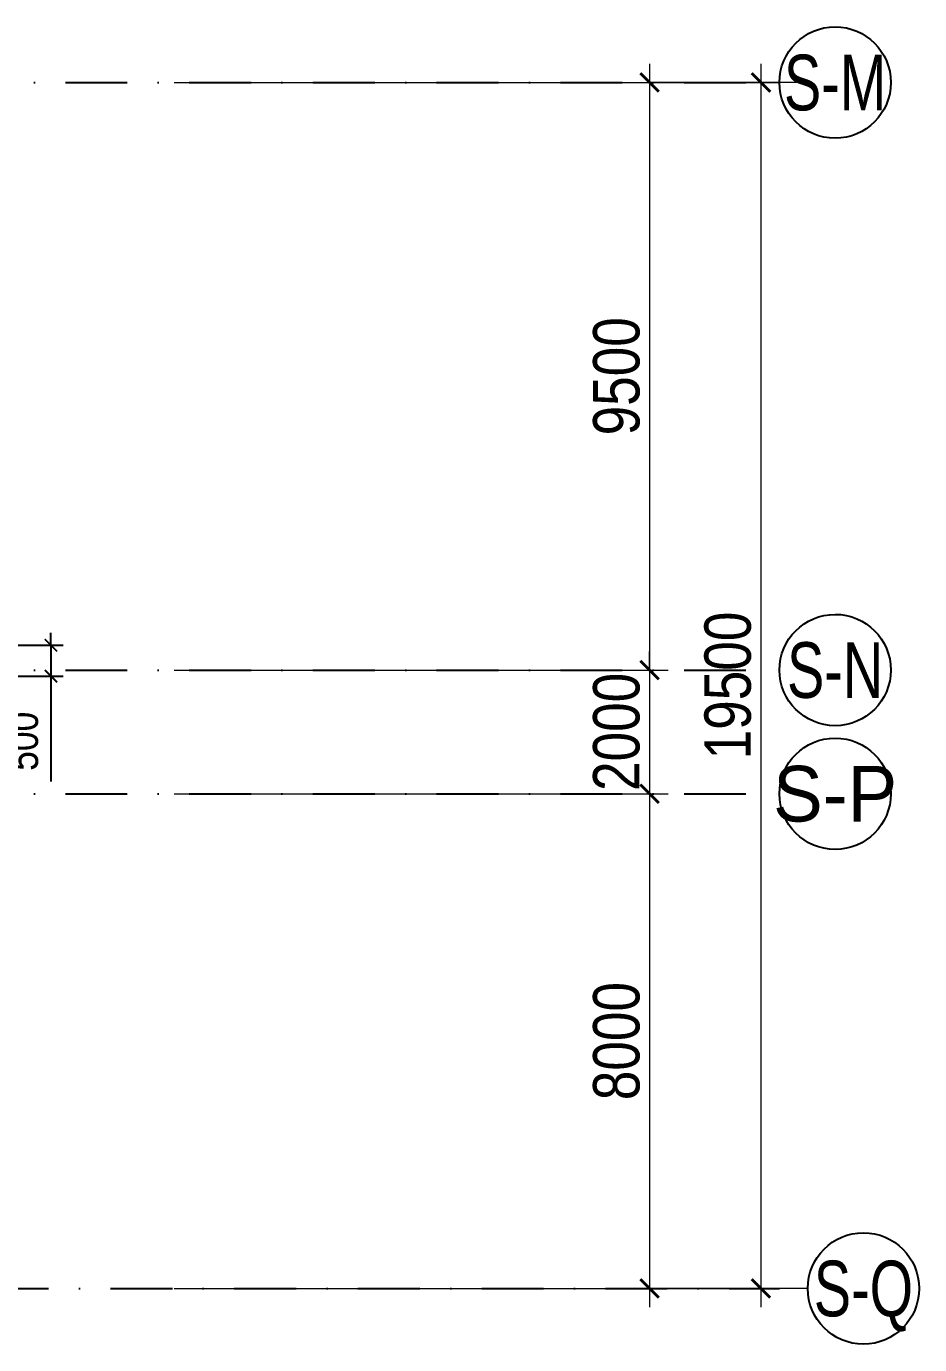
# Model space of a CAD drawing. Header units: millimetres. Extents: x 13965 to 1327256, y -72704 to 46237.
# Drawn here: x 544005 to 558444, y -32972 to -11656 of the extents above; entities that cross this region are included whole.
import ezdxf
from ezdxf.enums import TextEntityAlignment as Align

# ---------------------------------------------------------------- set-up
doc = ezdxf.new("R2010")
doc.units = ezdxf.units.MM
doc.header["$MEASUREMENT"] = 0
doc.linetypes.add('DASHDOT', pattern=[1, 0.5, -0.25, 0, -0.25])
for name, color, linetype in [('AUDIT_I_220807103235-17', 50, 'Continuous'), ('KC2-DIM', 251, 'Continuous'), ('KT-Dim', 8, 'Continuous'), ('KT-Luoi truc South Tower', 8, 'DASHDOT'), ('Xref_ST_MBDV Cot vach 30.7.2022|Xref_ST_MBDV Cot vach 30.7.2022|Xref_ST_MBDV Cot vach 30.7.2022|Xref_ST_MBDV Cot vach 30.7.2022|A-GRID-SYM', 50, 'Continuous')]:
    doc.layers.add(name, color=color, linetype=linetype)
doc.layers.add('KT-Kich thuoc', color=159, linetype='Continuous', lineweight=18)
doc.styles.add('Arial Narrow', font='ARIALN.TTF')
doc.styles.add('HBA-Text', font='GOTHIC.TTF')
doc.dimstyles.new('ccu12-200', dxfattribs={"dimscale": 200, "dimtxt": 2.5, "dimasz": 1, "dimexe": 1, "dimexo": 2, "dimgap": 1, "dimtad": 1, "dimdec": 0, "dimdsep": 46, "dimtxsty": 'Arial Narrow', "dimblk": 'ARCHTICK', "dimcen": -1, "dimdle": 1, "dimclrd": 256, "dimclre": 256, "dimclrt": 3, "dimadec": 0, "dimazin": 2, "dimtfac": 0.1, "dimtdec": 0, "dimtmove": 0, "dimatfit": 1, "dimldrblk": 'ARCHTICK', "dimfxl": 1, "dimtvp": 0.833333, "dimtolj": 1, "dimtzin": 12, "dimarcsym": 0})
doc.dimstyles.new('CCU_1-300', dxfattribs={"dimscale": 300, "dimtxt": 2.5, "dimasz": 1, "dimexe": 1, "dimexo": 2, "dimgap": 0.5, "dimtad": 1, "dimdec": 0, "dimdsep": 46, "dimtxsty": 'Arial Narrow', "dimblk": 'ARCHTICK', "dimcen": -1, "dimdle": 1, "dimclrd": 256, "dimclre": 256, "dimclrt": 3, "dimadec": 0, "dimazin": 2, "dimtfac": 0.1, "dimtdec": 0, "dimtix": 1, "dimtmove": 2, "dimatfit": 1, "dimfxl": 1, "dimtvp": 0.833333, "dimtolj": 1, "dimtzin": 12, "dimarcsym": 0})

# ---------------------------------------------------------------- blocks, each defined once
blk = doc.blocks.new('_ArchTick')
at = {"color": 0, "const_width": 0.15}
blk.add_lwpolyline([(-0.5, -0.5), (0.5, 0.5)], dxfattribs=at)
blk = doc.blocks.new('*D1048')
at = {"layer": 'Defpoints', "color": 0, "transparency": 16777216}
for p in [(-265, 27070), (-265, 7570), (9819, 7570)]:
    blk.add_point(p, dxfattribs=at)
at = {"layer": 'KT-Kich thuoc', "lineweight": -2, "transparency": 16777216}
for p, q in [((9819, 27370), (9819, 7270)), ((335, 27070), (10119, 27070)), ((335, 7570), (10119, 7570))]:
    blk.add_line(p, q, dxfattribs=at)
at = {"layer": 'KT-Kich thuoc', "lineweight": -2, "transparency": 16777216, "xscale": 300, "yscale": 300, "zscale": 300}
for p, rotation in [((9819, 27070), 90), ((9819, 7570), 270)]:
    blk.add_blockref('_ArchTick', p, dxfattribs=dict(at, rotation=rotation))
at = {"layer": 'KT-Kich thuoc', "color": 3, "transparency": 16777216, "insert": (9286, 17320), "char_height": 750, "attachment_point": 5, "rotation": 90, "style": 'Arial Narrow'}
blk.add_mtext('\\A1;19500', dxfattribs=at)
blk = doc.blocks.new('*D1080')
at = {"layer": 'Defpoints', "color": 0, "transparency": 16777216}
for p in [(-265, 15570), (-265, 7570), (8019, 7570)]:
    blk.add_point(p, dxfattribs=at)
at = {"layer": 'KT-Kich thuoc', "lineweight": -2, "transparency": 16777216}
for p, q in [((8019, 15870), (8019, 7270)), ((335, 15570), (8319, 15570)), ((335, 7570), (8319, 7570))]:
    blk.add_line(p, q, dxfattribs=at)
at = {"layer": 'KT-Kich thuoc', "lineweight": -2, "transparency": 16777216, "xscale": 300, "yscale": 300, "zscale": 300}
for p, rotation in [((8019, 15570), 90), ((8019, 7570), 270)]:
    blk.add_blockref('_ArchTick', p, dxfattribs=dict(at, rotation=rotation))
at = {"layer": 'KT-Kich thuoc', "color": 3, "transparency": 16777216, "insert": (7486, 11570), "char_height": 750, "attachment_point": 5, "rotation": 90, "style": 'Arial Narrow'}
blk.add_mtext('\\A1;8000', dxfattribs=at)
blk = doc.blocks.new('GRID-SYM-flat-83')
at = {"layer": 'Xref_ST_MBDV Cot vach 30.7.2022|Xref_ST_MBDV Cot vach 30.7.2022|Xref_ST_MBDV Cot vach 30.7.2022|Xref_ST_MBDV Cot vach 30.7.2022|A-GRID-SYM'}
blk.add_ellipse((0, 0, 0), major_axis=(-900, 5), ratio=1, dxfattribs=at)
at = {"layer": 'Xref_ST_MBDV Cot vach 30.7.2022|Xref_ST_MBDV Cot vach 30.7.2022|Xref_ST_MBDV Cot vach 30.7.2022|Xref_ST_MBDV Cot vach 30.7.2022|A-GRID-SYM', "style": 'HBA-Text'}
blk.add_attdef('GRID', text='', height=900, rotation=359.6303, dxfattribs=at).set_placement((0, 0, 0), align=Align.MIDDLE_CENTER)
blk = doc.blocks.new('GRID-SYM-flat-84')
at = {"layer": 'Xref_ST_MBDV Cot vach 30.7.2022|Xref_ST_MBDV Cot vach 30.7.2022|Xref_ST_MBDV Cot vach 30.7.2022|Xref_ST_MBDV Cot vach 30.7.2022|A-GRID-SYM'}
blk.add_ellipse((0, 0, 0), major_axis=(-900, 5), ratio=1, dxfattribs=at)
at = {"layer": 'Xref_ST_MBDV Cot vach 30.7.2022|Xref_ST_MBDV Cot vach 30.7.2022|Xref_ST_MBDV Cot vach 30.7.2022|Xref_ST_MBDV Cot vach 30.7.2022|A-GRID-SYM', "style": 'HBA-Text'}
blk.add_attdef('GRID', text='', height=900, rotation=359.6303, dxfattribs=at).set_placement((0, 0, 0), align=Align.MIDDLE_CENTER)
blk = doc.blocks.new('GRID-SYM-flat-85')
at = {"layer": 'Xref_ST_MBDV Cot vach 30.7.2022|Xref_ST_MBDV Cot vach 30.7.2022|Xref_ST_MBDV Cot vach 30.7.2022|Xref_ST_MBDV Cot vach 30.7.2022|A-GRID-SYM'}
blk.add_ellipse((0, 0, 0), major_axis=(-900, 5), ratio=1, dxfattribs=at)
at = {"layer": 'Xref_ST_MBDV Cot vach 30.7.2022|Xref_ST_MBDV Cot vach 30.7.2022|Xref_ST_MBDV Cot vach 30.7.2022|Xref_ST_MBDV Cot vach 30.7.2022|A-GRID-SYM', "style": 'HBA-Text'}
blk.add_attdef('GRID', text='', height=900, rotation=359.6303, dxfattribs=at).set_placement((0, 0, 0), align=Align.MIDDLE_CENTER)
blk = doc.blocks.new('GRID-SYM-flat-86')
at = {"layer": 'Xref_ST_MBDV Cot vach 30.7.2022|Xref_ST_MBDV Cot vach 30.7.2022|Xref_ST_MBDV Cot vach 30.7.2022|Xref_ST_MBDV Cot vach 30.7.2022|A-GRID-SYM'}
blk.add_ellipse((0, 0, 0), major_axis=(-900, 5), ratio=1, dxfattribs=at)
at = {"layer": 'Xref_ST_MBDV Cot vach 30.7.2022|Xref_ST_MBDV Cot vach 30.7.2022|Xref_ST_MBDV Cot vach 30.7.2022|Xref_ST_MBDV Cot vach 30.7.2022|A-GRID-SYM', "style": 'HBA-Text'}
blk.add_attdef('GRID', text='', height=900, rotation=359.6303, dxfattribs=at).set_placement((0, 0, 0), align=Align.MIDDLE_CENTER)
blk = doc.blocks.new('*D1081')
at = {"layer": 'Defpoints', "color": 0, "transparency": 16777216}
for p in [(-265, 27070), (-265, 17570), (8019, 17570)]:
    blk.add_point(p, dxfattribs=at)
at = {"layer": 'KT-Kich thuoc', "lineweight": -2, "transparency": 16777216}
for p, q in [((8019, 27370), (8019, 17270)), ((335, 27070), (8319, 27070)), ((335, 17570), (8319, 17570))]:
    blk.add_line(p, q, dxfattribs=at)
at = {"layer": 'KT-Kich thuoc', "lineweight": -2, "transparency": 16777216, "xscale": 300, "yscale": 300, "zscale": 300}
for p, rotation in [((8019, 27070), 90), ((8019, 17570), 270)]:
    blk.add_blockref('_ArchTick', p, dxfattribs=dict(at, rotation=rotation))
at = {"layer": 'KT-Kich thuoc', "color": 3, "transparency": 16777216, "insert": (7486, 22320), "char_height": 750, "attachment_point": 5, "rotation": 90, "style": 'Arial Narrow'}
blk.add_mtext('\\A1;9500', dxfattribs=at)
blk = doc.blocks.new('*D1082')
at = {"layer": 'Defpoints', "color": 0, "transparency": 16777216}
for p in [(-265, 17570), (-265, 15570), (8019, 15570)]:
    blk.add_point(p, dxfattribs=at)
at = {"layer": 'KT-Kich thuoc', "lineweight": -2, "transparency": 16777216}
for p, q in [((8019, 17570), (8019, 17870)), ((335, 17570), (8319, 17570)), ((8019, 17570), (8019, 15570)), ((335, 15570), (8319, 15570)), ((8019, 15570), (8019, 15270))]:
    blk.add_line(p, q, dxfattribs=at)
at = {"layer": 'KT-Kich thuoc', "lineweight": -2, "transparency": 16777216, "xscale": 300, "yscale": 300, "zscale": 300}
for p, rotation in [((8019, 17570), 270), ((8019, 15570), 90)]:
    blk.add_blockref('_ArchTick', p, dxfattribs=dict(at, rotation=rotation))
at = {"layer": 'KT-Kich thuoc', "color": 3, "transparency": 16777216, "insert": (7486, 16570), "char_height": 750, "attachment_point": 5, "rotation": 90, "style": 'Arial Narrow'}
blk.add_mtext('\\A1;2000', dxfattribs=at)
blk = doc.blocks.new('*D463')
at = {"layer": 'Defpoints', "color": 0, "transparency": 16777216}
for p in [(543387, -21664, 0), (543387, -22164, 0), (544402, -22164)]:
    blk.add_point(p, dxfattribs=at)
at = {"layer": 'KC2-DIM', "lineweight": -2, "transparency": 16777216}
for p, q in [((544402, -21664), (544402, -21464)), ((543787, -21664), (544602, -21664)), ((544402, -21664), (544402, -22164)), ((543787, -22164), (544602, -22164)), ((544402, -22164), (544402, -23868))]:
    blk.add_line(p, q, dxfattribs=at)
at = {"layer": 'KC2-DIM', "lineweight": -2, "transparency": 16777216, "xscale": 200, "yscale": 200, "zscale": 200}
for p, rotation in [((544402, -21664), 270), ((544402, -22164), 90)]:
    blk.add_blockref('_ArchTick', p, dxfattribs=dict(at, rotation=rotation))
at = {"layer": 'KC2-DIM', "color": 3, "transparency": 16777216, "insert": (543947, -23216), "char_height": 500, "attachment_point": 5, "rotation": 90, "style": 'Arial Narrow'}
blk.add_mtext('\\A1;500', dxfattribs=at)
blk = doc.blocks.new('Asix South Tower')
at = {"layer": 'KT-Kich thuoc'}
for p, q in [((10576.4, 27070.4), (8018.8, 27070.4)), ((10576.4, 7570.4), (8018.8, 7570.4))]:
    blk.add_line(p, q, dxfattribs=at)
at = {"layer": 'KT-Luoi truc South Tower', "ltscale": 2000}
for p, q in [((-49426.2, 27070.4), (10118.8, 27070.4)), ((-49426.2, 17570.4), (10118.8, 17570.4)), ((-49426.2, 15570.4), (10118.8, 15570.4)), ((-52698.1, 7570.4), (10118.8, 7570.4))]:
    blk.add_line(p, q, dxfattribs=at)
at = {"layer": 'KT-Dim'}
ref = blk.add_blockref('GRID-SYM-flat-83', (11018.8, 27070, 0), dxfattribs=dict(at, rotation=0.325197994598278))
ref.add_attrib('GRID', 'S-M', dxfattribs={"layer": 'AUDIT_I_220807103235-17', "height": 900, "style": 'HBA-Text', "width": 0.75}).set_placement((11018.8, 27070, 0), align=Align.MIDDLE_CENTER)
ref = blk.add_blockref('GRID-SYM-flat-84', (11018.8, 17570.1, 0), dxfattribs=dict(at, rotation=0.325197994598278))
ref.add_attrib('GRID', 'S-N', dxfattribs={"layer": 'AUDIT_I_220807103235-17', "height": 900, "style": 'HBA-Text', "width": 0.75}).set_placement((11018.8, 17570.1, 0), align=Align.MIDDLE_CENTER)
ref = blk.add_blockref('GRID-SYM-flat-85', (11018.8, 15570.1, 0), dxfattribs=dict(at, rotation=0.325197994598278))
ref.add_attrib('GRID', 'S-P', dxfattribs={"layer": 'AUDIT_I_220807103235-17', "height": 900, "rotation": 359.95545, "style": 'HBA-Text'}).set_placement((11018.8, 15570.1, 0), align=Align.MIDDLE_CENTER)
ref = blk.add_blockref('GRID-SYM-flat-86', (11476.4, 7570.1, 0), dxfattribs=dict(at, rotation=0.325197994598278))
ref.add_attrib('GRID', 'S-Q', dxfattribs={"layer": 'AUDIT_I_220807103235-17', "height": 900, "style": 'HBA-Text', "width": 0.75}).set_placement((11476.4, 7570.1, 0), align=Align.MIDDLE_CENTER)
at = {"layer": 'KT-Kich thuoc'}
for base, p1, p2, picture, middle in [((9818.8, 7570.4), (-265.4, 27070.4), (-265.4, 7570.4), '*D1048', (9285.9, 17320.4)), ((8018.8, 17570.4), (-265.4, 27070.4), (-265.4, 17570.4), '*D1081', (7485.9, 22320.4)), ((8018.8, 15570.4), (-265.4, 17570.4), (-265.4, 15570.4), '*D1082', (7485.9, 16570.4)), ((8018.8, 7570.4), (-265.4, 15570.4), (-265.4, 7570.4), '*D1080', (7485.9, 11570.4))]:
    dim = blk.add_linear_dim(base=base, p1=p1, p2=p2, angle=90, dimstyle='CCU_1-300', dxfattribs=at)
    dim.commit()
    dim.dimension.update_dxf_attribs({"geometry": picture, "text_midpoint": middle})

msp = doc.modelspace()

# ---------------------------------------------------------------- block references
at = {"layer": 'KT-Kich thuoc'}
msp.add_blockref('Asix South Tower', (546059.8, -39634.4), dxfattribs=at)

# ---------------------------------------------------------------- dimensions: what is measured, and where the dimension line sits
at = {"layer": 'KC2-DIM'}
dim = msp.add_linear_dim(base=(544402.4, -22163.9), p1=(543386.7, -21663.9, 0), p2=(543386.7, -22163.9, 0), angle=90, dimstyle='ccu12-200', dxfattribs=at)
dim.commit()
dim.dimension.update_dxf_attribs({"geometry": '*D463', "text_midpoint": (543947.1, -23216.2)})

doc.saveas('drawing.dxf')
